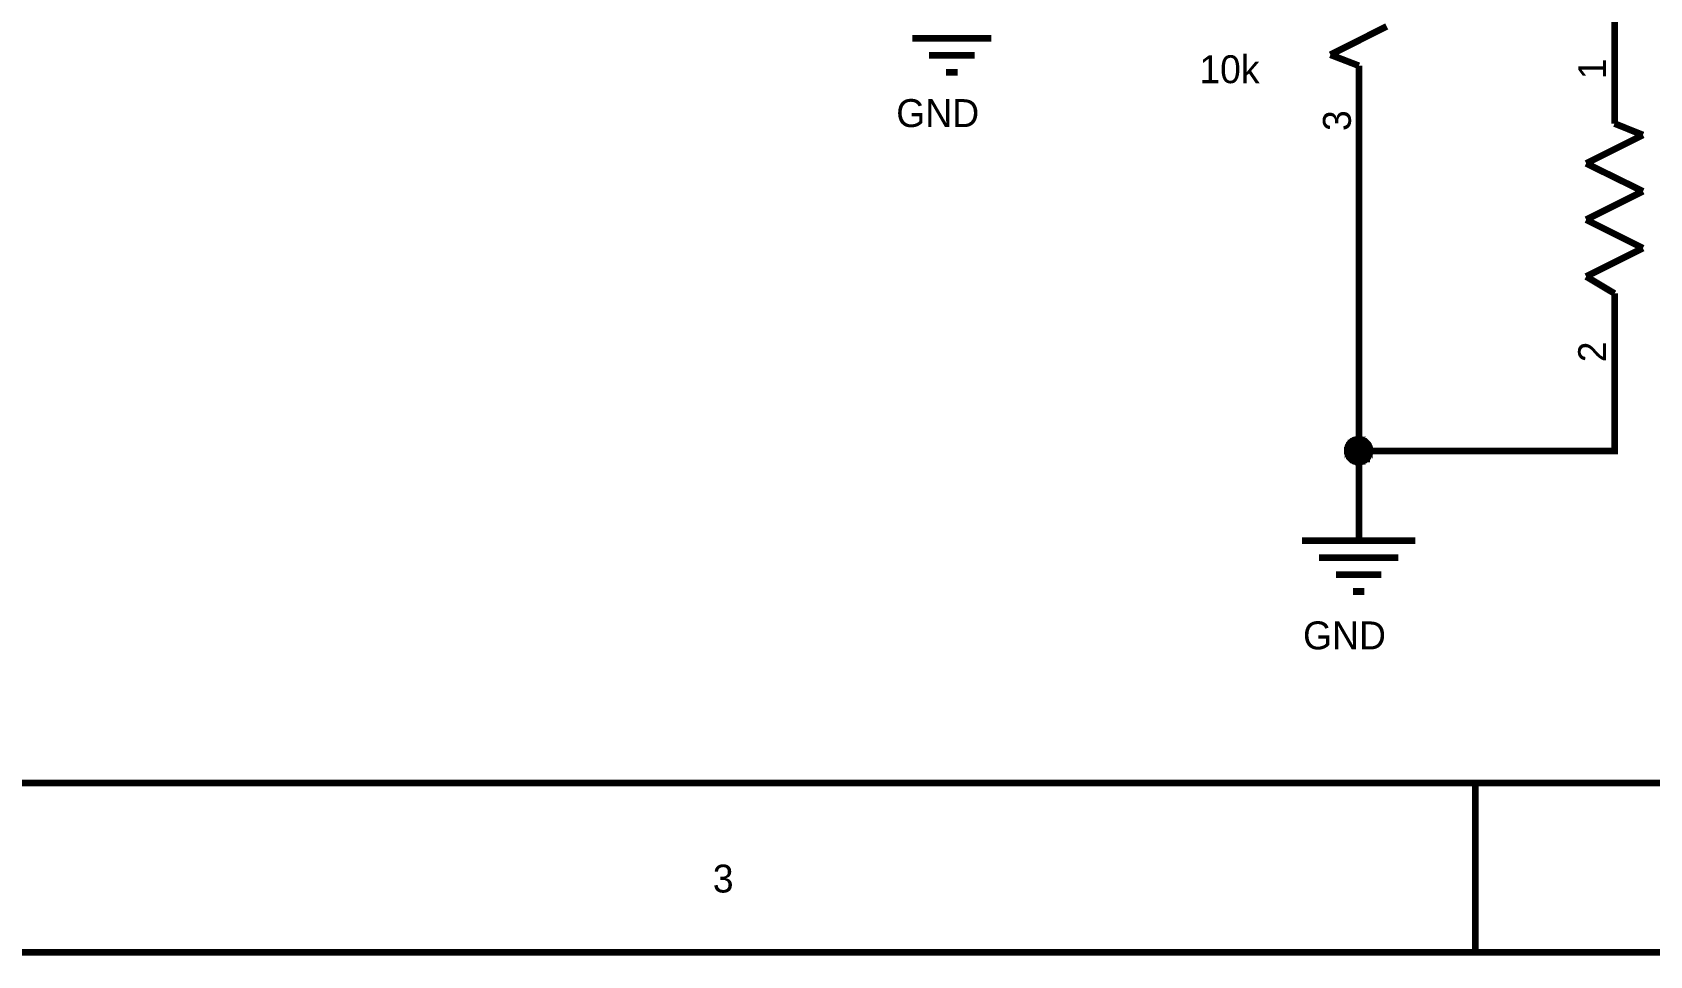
# Model space of a CAD drawing. Header units: millimetres. Extents: x 0 to 800, y 0 to 567.
# Drawn here: x 135.2 to 207.9, y -0.1 to 41.3 of the extents above; entities that cross this region are included whole.
import ezdxf

# ---------------------------------------------------------------- set-up
doc = ezdxf.new("R2010")
doc.units = ezdxf.units.MM
doc.layers.add('Sheet', color=255, linetype='Continuous')

msp = doc.modelspace()

# ---------------------------------------------------------------- linework, layer by layer
at = {"layer": 'Sheet'}
for points, const_width in [([(0, 566.375), (800.1, 566.375), (800.1, 0), (0, 0), (0, 566.375)], 0.3), ([(0, 566.375), (0, 0), (800.1, 0), (800.1, 566.375), (0, 566.375), (0, 566.375)], 0.0991), ([(7.661, 558.76), (792.484, 558.76), (792.484, 7.616), (7.661, 7.616), (7.661, 558.76)], 0.3), ([(7.661, 558.76), (7.661, 7.616), (792.484, 7.616), (792.484, 558.76), (7.661, 558.76), (7.661, 558.76)], 0.0991)]:
    msp.add_lwpolyline(points, close=True, dxfattribs=dict(at, const_width=const_width))
for points, const_width in [([(206.274, 37.249), (206.274, 42.311)], 0.3), ([(196.038, 41.617), (193.507, 40.34)], 0.3), ([(174.714, 41.079), (178.275, 41.079)], 0.3), ([(175.475, 40.318), (177.514, 40.318)], 0.3), ([(193.507, 40.34), (194.784, 39.847)], 0.3), ([(194.784, 39.847), (194.784, 34.763)], 0.3), ([(176.237, 39.556), (176.752, 39.556)], 0.3), ([(206.274, 37.249), (206.274, 38.011)], 0.3), ([(207.551, 36.734), (206.274, 37.249)], 0.3), ([(204.998, 35.457), (207.551, 36.734)], 0.3), ([(194.784, 21.032), (194.784, 22.533), (194.784, 34.763)], 0.3), ([(207.551, 34.203), (204.998, 35.457)], 0.3), ([(204.998, 32.926), (207.551, 34.203)], 0.3), ([(207.551, 31.649), (204.998, 32.926)], 0.3), ([(204.998, 30.373), (207.551, 31.649)], 0.3), ([(206.274, 29.611), (204.998, 30.373)], 0.3), ([(206.274, 29.611), (206.274, 24.549)], 0.3), ([(206.274, 29.611), (206.274, 28.85)], 0.3), ([(206.274, 24.549), (206.274, 22.533), (194.784, 22.533)], 0.3), ([(194.268, 22.533), (194.268, 22.556), (194.268, 22.578), (194.268, 22.623), (194.268, 22.645), (194.291, 22.668), (194.291, 22.69), (194.291, 22.712), (194.313, 22.735), (194.313, 22.757), (194.336, 22.78), (194.336, 22.802), (194.358, 22.824), (194.358, 22.847), (194.38, 22.869), (194.403, 22.892), (194.425, 22.892), (194.425, 22.914), (194.448, 22.936), (194.47, 22.959), (194.492, 22.959), (194.515, 22.981), (194.537, 22.981), (194.56, 23.004), (194.582, 23.004), (194.604, 23.026), (194.627, 23.026), (194.649, 23.026), (194.672, 23.048), (194.694, 23.048), (194.739, 23.048), (194.761, 23.048), (194.784, 23.048)], 0.3), ([(194.268, 22.533), (194.268, 22.556), (194.268, 22.578), (194.268, 22.623), (194.268, 22.645), (194.291, 22.668), (194.291, 22.69), (194.291, 22.712), (194.313, 22.735), (194.313, 22.757), (194.336, 22.78), (194.336, 22.802), (194.358, 22.824), (194.358, 22.847), (194.38, 22.869), (194.403, 22.892), (194.425, 22.892), (194.425, 22.914), (194.448, 22.936), (194.47, 22.959), (194.492, 22.959), (194.515, 22.981), (194.537, 22.981), (194.56, 23.004), (194.582, 23.004), (194.604, 23.026), (194.627, 23.026), (194.649, 23.026), (194.672, 23.048), (194.694, 23.048), (194.739, 23.048), (194.761, 23.048), (194.784, 23.048)], 0.3), ([(194.268, 22.533), (194.268, 22.556), (194.268, 22.578), (194.268, 22.623), (194.268, 22.645), (194.291, 22.668), (194.291, 22.69), (194.291, 22.712), (194.313, 22.735), (194.313, 22.757), (194.336, 22.78), (194.336, 22.802), (194.358, 22.824), (194.358, 22.847), (194.38, 22.869), (194.403, 22.892), (194.425, 22.892), (194.425, 22.914), (194.448, 22.936), (194.47, 22.959), (194.492, 22.959), (194.515, 22.981), (194.537, 22.981), (194.56, 23.004), (194.582, 23.004), (194.604, 23.026), (194.627, 23.026), (194.649, 23.026), (194.672, 23.048), (194.694, 23.048), (194.739, 23.048), (194.761, 23.048), (194.784, 23.048)], 0.3), ([(194.268, 22.533), (194.268, 22.556), (194.268, 22.578), (194.268, 22.623), (194.268, 22.645), (194.291, 22.668), (194.291, 22.69), (194.291, 22.712), (194.313, 22.735), (194.313, 22.757), (194.336, 22.78), (194.336, 22.802), (194.358, 22.824), (194.358, 22.847), (194.38, 22.869), (194.403, 22.892), (194.425, 22.892), (194.425, 22.914), (194.448, 22.936), (194.47, 22.959), (194.492, 22.959), (194.515, 22.981), (194.537, 22.981), (194.56, 23.004), (194.582, 23.004), (194.604, 23.026), (194.627, 23.026), (194.649, 23.026), (194.672, 23.048), (194.694, 23.048), (194.739, 23.048), (194.761, 23.048), (194.784, 23.048)], 0.3), ([(194.784, 22.04), (194.761, 22.04), (194.739, 22.04), (194.694, 22.04), (194.672, 22.04), (194.649, 22.063), (194.627, 22.063), (194.604, 22.063), (194.582, 22.085), (194.56, 22.085), (194.537, 22.108), (194.515, 22.108), (194.492, 22.13), (194.47, 22.13), (194.448, 22.152), (194.425, 22.175), (194.425, 22.175), (194.403, 22.197), (194.38, 22.22), (194.358, 22.242), (194.358, 22.264), (194.336, 22.287), (194.336, 22.309), (194.313, 22.332), (194.313, 22.354), (194.291, 22.354), (194.291, 22.399), (194.291, 22.421), (194.268, 22.444), (194.268, 22.466), (194.268, 22.488), (194.268, 22.511), (194.268, 22.533)], 0.3), ([(194.268, 22.533), (194.268, 22.533)], 0.3), ([(194.784, 22.04), (194.761, 22.04), (194.739, 22.04), (194.694, 22.04), (194.672, 22.04), (194.649, 22.063), (194.627, 22.063), (194.604, 22.063), (194.582, 22.085), (194.56, 22.085), (194.537, 22.108), (194.515, 22.108), (194.492, 22.13), (194.47, 22.13), (194.448, 22.152), (194.425, 22.175), (194.425, 22.175), (194.403, 22.197), (194.38, 22.22), (194.358, 22.242), (194.358, 22.264), (194.336, 22.287), (194.336, 22.309), (194.313, 22.332), (194.313, 22.354), (194.291, 22.354), (194.291, 22.399), (194.291, 22.421), (194.268, 22.444), (194.268, 22.466), (194.268, 22.488), (194.268, 22.511), (194.268, 22.533)], 0.3), ([(194.268, 22.533), (194.268, 22.533)], 0.3), ([(194.784, 22.04), (194.761, 22.04), (194.739, 22.04), (194.694, 22.04), (194.672, 22.04), (194.649, 22.063), (194.627, 22.063), (194.604, 22.063), (194.582, 22.085), (194.56, 22.085), (194.537, 22.108), (194.515, 22.108), (194.492, 22.13), (194.47, 22.13), (194.448, 22.152), (194.425, 22.175), (194.425, 22.175), (194.403, 22.197), (194.38, 22.22), (194.358, 22.242), (194.358, 22.264), (194.336, 22.287), (194.336, 22.309), (194.313, 22.332), (194.313, 22.354), (194.291, 22.354), (194.291, 22.399), (194.291, 22.421), (194.268, 22.444), (194.268, 22.466), (194.268, 22.488), (194.268, 22.511), (194.268, 22.533)], 0.3), ([(194.268, 22.533), (194.268, 22.533)], 0.3), ([(194.784, 22.04), (194.761, 22.04), (194.739, 22.04), (194.694, 22.04), (194.672, 22.04), (194.649, 22.063), (194.627, 22.063), (194.604, 22.063), (194.582, 22.085), (194.56, 22.085), (194.537, 22.108), (194.515, 22.108), (194.492, 22.13), (194.47, 22.13), (194.448, 22.152), (194.425, 22.175), (194.425, 22.175), (194.403, 22.197), (194.38, 22.22), (194.358, 22.242), (194.358, 22.264), (194.336, 22.287), (194.336, 22.309), (194.313, 22.332), (194.313, 22.354), (194.291, 22.354), (194.291, 22.399), (194.291, 22.421), (194.268, 22.444), (194.268, 22.466), (194.268, 22.488), (194.268, 22.511), (194.268, 22.533)], 0.3), ([(194.268, 22.533), (194.268, 22.533)], 0.3), ([(194.268, 22.533), (194.268, 22.556), (194.268, 22.578), (194.268, 22.623), (194.268, 22.645), (194.291, 22.668), (194.291, 22.69), (194.291, 22.712), (194.313, 22.735), (194.313, 22.757), (194.336, 22.78), (194.336, 22.802), (194.358, 22.824), (194.358, 22.847), (194.38, 22.869), (194.403, 22.892), (194.425, 22.892), (194.425, 22.914), (194.448, 22.936), (194.47, 22.959), (194.492, 22.959), (194.515, 22.981), (194.537, 22.981), (194.56, 23.004), (194.582, 23.004), (194.604, 23.026), (194.627, 23.026), (194.649, 23.026), (194.672, 23.048), (194.694, 23.048), (194.739, 23.048), (194.761, 23.048), (194.784, 23.048)], 0.0991), ([(194.268, 22.533), (194.268, 22.556), (194.268, 22.578), (194.268, 22.623), (194.268, 22.645), (194.291, 22.668), (194.291, 22.69), (194.291, 22.712), (194.313, 22.735), (194.313, 22.757), (194.336, 22.78), (194.336, 22.802), (194.358, 22.824), (194.358, 22.847), (194.38, 22.869), (194.403, 22.892), (194.425, 22.892), (194.425, 22.914), (194.448, 22.936), (194.47, 22.959), (194.492, 22.959), (194.515, 22.981), (194.537, 22.981), (194.56, 23.004), (194.582, 23.004), (194.604, 23.026), (194.627, 23.026), (194.649, 23.026), (194.672, 23.048), (194.694, 23.048), (194.739, 23.048), (194.761, 23.048), (194.784, 23.048)], 0.0991), ([(194.268, 22.533), (194.268, 22.556), (194.268, 22.578), (194.268, 22.623), (194.268, 22.645), (194.291, 22.668), (194.291, 22.69), (194.291, 22.712), (194.313, 22.735), (194.313, 22.757), (194.336, 22.78), (194.336, 22.802), (194.358, 22.824), (194.358, 22.847), (194.38, 22.869), (194.403, 22.892), (194.425, 22.892), (194.425, 22.914), (194.448, 22.936), (194.47, 22.959), (194.492, 22.959), (194.515, 22.981), (194.537, 22.981), (194.56, 23.004), (194.582, 23.004), (194.604, 23.026), (194.627, 23.026), (194.649, 23.026), (194.672, 23.048), (194.694, 23.048), (194.739, 23.048), (194.761, 23.048), (194.784, 23.048)], 0.0991), ([(194.268, 22.533), (194.268, 22.556), (194.268, 22.578), (194.268, 22.623), (194.268, 22.645), (194.291, 22.668), (194.291, 22.69), (194.291, 22.712), (194.313, 22.735), (194.313, 22.757), (194.336, 22.78), (194.336, 22.802), (194.358, 22.824), (194.358, 22.847), (194.38, 22.869), (194.403, 22.892), (194.425, 22.892), (194.425, 22.914), (194.448, 22.936), (194.47, 22.959), (194.492, 22.959), (194.515, 22.981), (194.537, 22.981), (194.56, 23.004), (194.582, 23.004), (194.604, 23.026), (194.627, 23.026), (194.649, 23.026), (194.672, 23.048), (194.694, 23.048), (194.739, 23.048), (194.761, 23.048), (194.784, 23.048)], 0.0991), ([(194.784, 22.04), (194.761, 22.04), (194.739, 22.04), (194.694, 22.04), (194.672, 22.04), (194.649, 22.063), (194.627, 22.063), (194.604, 22.063), (194.582, 22.085), (194.56, 22.085), (194.537, 22.108), (194.515, 22.108), (194.492, 22.13), (194.47, 22.13), (194.448, 22.152), (194.425, 22.175), (194.425, 22.175), (194.403, 22.197), (194.38, 22.22), (194.358, 22.242), (194.358, 22.264), (194.336, 22.287), (194.336, 22.309), (194.313, 22.332), (194.313, 22.354), (194.291, 22.354), (194.291, 22.399), (194.291, 22.421), (194.268, 22.444), (194.268, 22.466), (194.268, 22.488), (194.268, 22.511), (194.268, 22.533)], 0.0991), ([(194.268, 22.533), (194.268, 22.533)], 0.0991), ([(194.784, 22.04), (194.761, 22.04), (194.739, 22.04), (194.694, 22.04), (194.672, 22.04), (194.649, 22.063), (194.627, 22.063), (194.604, 22.063), (194.582, 22.085), (194.56, 22.085), (194.537, 22.108), (194.515, 22.108), (194.492, 22.13), (194.47, 22.13), (194.448, 22.152), (194.425, 22.175), (194.425, 22.175), (194.403, 22.197), (194.38, 22.22), (194.358, 22.242), (194.358, 22.264), (194.336, 22.287), (194.336, 22.309), (194.313, 22.332), (194.313, 22.354), (194.291, 22.354), (194.291, 22.399), (194.291, 22.421), (194.268, 22.444), (194.268, 22.466), (194.268, 22.488), (194.268, 22.511), (194.268, 22.533)], 0.0991), ([(194.268, 22.533), (194.268, 22.533)], 0.0991), ([(194.784, 22.04), (194.761, 22.04), (194.739, 22.04), (194.694, 22.04), (194.672, 22.04), (194.649, 22.063), (194.627, 22.063), (194.604, 22.063), (194.582, 22.085), (194.56, 22.085), (194.537, 22.108), (194.515, 22.108), (194.492, 22.13), (194.47, 22.13), (194.448, 22.152), (194.425, 22.175), (194.425, 22.175), (194.403, 22.197), (194.38, 22.22), (194.358, 22.242), (194.358, 22.264), (194.336, 22.287), (194.336, 22.309), (194.313, 22.332), (194.313, 22.354), (194.291, 22.354), (194.291, 22.399), (194.291, 22.421), (194.268, 22.444), (194.268, 22.466), (194.268, 22.488), (194.268, 22.511), (194.268, 22.533)], 0.0991), ([(194.268, 22.533), (194.268, 22.533)], 0.0991), ([(194.784, 22.04), (194.761, 22.04), (194.739, 22.04), (194.694, 22.04), (194.672, 22.04), (194.649, 22.063), (194.627, 22.063), (194.604, 22.063), (194.582, 22.085), (194.56, 22.085), (194.537, 22.108), (194.515, 22.108), (194.492, 22.13), (194.47, 22.13), (194.448, 22.152), (194.425, 22.175), (194.425, 22.175), (194.403, 22.197), (194.38, 22.22), (194.358, 22.242), (194.358, 22.264), (194.336, 22.287), (194.336, 22.309), (194.313, 22.332), (194.313, 22.354), (194.291, 22.354), (194.291, 22.399), (194.291, 22.421), (194.268, 22.444), (194.268, 22.466), (194.268, 22.488), (194.268, 22.511), (194.268, 22.533)], 0.0991), ([(194.268, 22.533), (194.268, 22.533)], 0.0991), ([(194.784, 23.048), (194.784, 23.048)], 0.3), ([(194.784, 23.048), (194.806, 23.048), (194.828, 23.048), (194.851, 23.048), (194.873, 23.048), (194.896, 23.026), (194.918, 23.026), (194.963, 23.026), (194.963, 23.004), (194.985, 23.004), (195.008, 22.981), (195.03, 22.981), (195.052, 22.959), (195.075, 22.959), (195.097, 22.936), (195.12, 22.914), (195.142, 22.892), (195.142, 22.892), (195.164, 22.869), (195.187, 22.847), (195.187, 22.824), (195.209, 22.802), (195.209, 22.78), (195.232, 22.757), (195.232, 22.735), (195.254, 22.712), (195.254, 22.69), (195.254, 22.668), (195.276, 22.645), (195.276, 22.623), (195.276, 22.578), (195.276, 22.556), (195.276, 22.533)], 0.3), ([(194.784, 23.048), (194.784, 23.048)], 0.3), ([(194.784, 23.048), (194.806, 23.048), (194.828, 23.048), (194.851, 23.048), (194.873, 23.048), (194.896, 23.026), (194.918, 23.026), (194.963, 23.026), (194.963, 23.004), (194.985, 23.004), (195.008, 22.981), (195.03, 22.981), (195.052, 22.959), (195.075, 22.959), (195.097, 22.936), (195.12, 22.914), (195.142, 22.892), (195.142, 22.892), (195.164, 22.869), (195.187, 22.847), (195.187, 22.824), (195.209, 22.802), (195.209, 22.78), (195.232, 22.757), (195.232, 22.735), (195.254, 22.712), (195.254, 22.69), (195.254, 22.668), (195.276, 22.645), (195.276, 22.623), (195.276, 22.578), (195.276, 22.556), (195.276, 22.533)], 0.3), ([(194.784, 23.048), (194.784, 23.048)], 0.3), ([(194.784, 23.048), (194.806, 23.048), (194.828, 23.048), (194.851, 23.048), (194.873, 23.048), (194.896, 23.026), (194.918, 23.026), (194.963, 23.026), (194.963, 23.004), (194.985, 23.004), (195.008, 22.981), (195.03, 22.981), (195.052, 22.959), (195.075, 22.959), (195.097, 22.936), (195.12, 22.914), (195.142, 22.892), (195.142, 22.892), (195.164, 22.869), (195.187, 22.847), (195.187, 22.824), (195.209, 22.802), (195.209, 22.78), (195.232, 22.757), (195.232, 22.735), (195.254, 22.712), (195.254, 22.69), (195.254, 22.668), (195.276, 22.645), (195.276, 22.623), (195.276, 22.578), (195.276, 22.556), (195.276, 22.533)], 0.3), ([(194.784, 23.048), (194.784, 23.048)], 0.3), ([(194.784, 23.048), (194.806, 23.048), (194.828, 23.048), (194.851, 23.048), (194.873, 23.048), (194.896, 23.026), (194.918, 23.026), (194.963, 23.026), (194.963, 23.004), (194.985, 23.004), (195.008, 22.981), (195.03, 22.981), (195.052, 22.959), (195.075, 22.959), (195.097, 22.936), (195.12, 22.914), (195.142, 22.892), (195.142, 22.892), (195.164, 22.869), (195.187, 22.847), (195.187, 22.824), (195.209, 22.802), (195.209, 22.78), (195.232, 22.757), (195.232, 22.735), (195.254, 22.712), (195.254, 22.69), (195.254, 22.668), (195.276, 22.645), (195.276, 22.623), (195.276, 22.578), (195.276, 22.556), (195.276, 22.533)], 0.3), ([(195.276, 22.533), (195.276, 22.511), (195.276, 22.488), (195.276, 22.466), (195.276, 22.444), (195.254, 22.421), (195.254, 22.399), (195.254, 22.354), (195.232, 22.354), (195.232, 22.332), (195.209, 22.309), (195.209, 22.287), (195.187, 22.264), (195.187, 22.242), (195.164, 22.22), (195.142, 22.197), (195.142, 22.175), (195.12, 22.175), (195.097, 22.152), (195.075, 22.13), (195.052, 22.13), (195.03, 22.108), (195.008, 22.108), (194.985, 22.085), (194.963, 22.085), (194.963, 22.063), (194.918, 22.063), (194.896, 22.063), (194.873, 22.04), (194.851, 22.04), (194.828, 22.04), (194.806, 22.04), (194.784, 22.04)], 0.3), ([(195.276, 22.533), (195.276, 22.511), (195.276, 22.488), (195.276, 22.466), (195.276, 22.444), (195.254, 22.421), (195.254, 22.399), (195.254, 22.354), (195.232, 22.354), (195.232, 22.332), (195.209, 22.309), (195.209, 22.287), (195.187, 22.264), (195.187, 22.242), (195.164, 22.22), (195.142, 22.197), (195.142, 22.175), (195.12, 22.175), (195.097, 22.152), (195.075, 22.13), (195.052, 22.13), (195.03, 22.108), (195.008, 22.108), (194.985, 22.085), (194.963, 22.085), (194.963, 22.063), (194.918, 22.063), (194.896, 22.063), (194.873, 22.04), (194.851, 22.04), (194.828, 22.04), (194.806, 22.04), (194.784, 22.04)], 0.3), ([(195.276, 22.533), (195.276, 22.511), (195.276, 22.488), (195.276, 22.466), (195.276, 22.444), (195.254, 22.421), (195.254, 22.399), (195.254, 22.354), (195.232, 22.354), (195.232, 22.332), (195.209, 22.309), (195.209, 22.287), (195.187, 22.264), (195.187, 22.242), (195.164, 22.22), (195.142, 22.197), (195.142, 22.175), (195.12, 22.175), (195.097, 22.152), (195.075, 22.13), (195.052, 22.13), (195.03, 22.108), (195.008, 22.108), (194.985, 22.085), (194.963, 22.085), (194.963, 22.063), (194.918, 22.063), (194.896, 22.063), (194.873, 22.04), (194.851, 22.04), (194.828, 22.04), (194.806, 22.04), (194.784, 22.04)], 0.3), ([(195.276, 22.533), (195.276, 22.511), (195.276, 22.488), (195.276, 22.466), (195.276, 22.444), (195.254, 22.421), (195.254, 22.399), (195.254, 22.354), (195.232, 22.354), (195.232, 22.332), (195.209, 22.309), (195.209, 22.287), (195.187, 22.264), (195.187, 22.242), (195.164, 22.22), (195.142, 22.197), (195.142, 22.175), (195.12, 22.175), (195.097, 22.152), (195.075, 22.13), (195.052, 22.13), (195.03, 22.108), (195.008, 22.108), (194.985, 22.085), (194.963, 22.085), (194.963, 22.063), (194.918, 22.063), (194.896, 22.063), (194.873, 22.04), (194.851, 22.04), (194.828, 22.04), (194.806, 22.04), (194.784, 22.04)], 0.3), ([(194.784, 23.048), (194.784, 23.048)], 0.0991), ([(194.784, 23.048), (194.806, 23.048), (194.828, 23.048), (194.851, 23.048), (194.873, 23.048), (194.896, 23.026), (194.918, 23.026), (194.963, 23.026), (194.963, 23.004), (194.985, 23.004), (195.008, 22.981), (195.03, 22.981), (195.052, 22.959), (195.075, 22.959), (195.097, 22.936), (195.12, 22.914), (195.142, 22.892), (195.142, 22.892), (195.164, 22.869), (195.187, 22.847), (195.187, 22.824), (195.209, 22.802), (195.209, 22.78), (195.232, 22.757), (195.232, 22.735), (195.254, 22.712), (195.254, 22.69), (195.254, 22.668), (195.276, 22.645), (195.276, 22.623), (195.276, 22.578), (195.276, 22.556), (195.276, 22.533)], 0.0991), ([(194.784, 23.048), (194.784, 23.048)], 0.0991), ([(194.784, 23.048), (194.806, 23.048), (194.828, 23.048), (194.851, 23.048), (194.873, 23.048), (194.896, 23.026), (194.918, 23.026), (194.963, 23.026), (194.963, 23.004), (194.985, 23.004), (195.008, 22.981), (195.03, 22.981), (195.052, 22.959), (195.075, 22.959), (195.097, 22.936), (195.12, 22.914), (195.142, 22.892), (195.142, 22.892), (195.164, 22.869), (195.187, 22.847), (195.187, 22.824), (195.209, 22.802), (195.209, 22.78), (195.232, 22.757), (195.232, 22.735), (195.254, 22.712), (195.254, 22.69), (195.254, 22.668), (195.276, 22.645), (195.276, 22.623), (195.276, 22.578), (195.276, 22.556), (195.276, 22.533)], 0.0991), ([(194.784, 23.048), (194.784, 23.048)], 0.0991), ([(194.784, 23.048), (194.806, 23.048), (194.828, 23.048), (194.851, 23.048), (194.873, 23.048), (194.896, 23.026), (194.918, 23.026), (194.963, 23.026), (194.963, 23.004), (194.985, 23.004), (195.008, 22.981), (195.03, 22.981), (195.052, 22.959), (195.075, 22.959), (195.097, 22.936), (195.12, 22.914), (195.142, 22.892), (195.142, 22.892), (195.164, 22.869), (195.187, 22.847), (195.187, 22.824), (195.209, 22.802), (195.209, 22.78), (195.232, 22.757), (195.232, 22.735), (195.254, 22.712), (195.254, 22.69), (195.254, 22.668), (195.276, 22.645), (195.276, 22.623), (195.276, 22.578), (195.276, 22.556), (195.276, 22.533)], 0.0991), ([(194.784, 23.048), (194.784, 23.048)], 0.0991), ([(194.784, 23.048), (194.806, 23.048), (194.828, 23.048), (194.851, 23.048), (194.873, 23.048), (194.896, 23.026), (194.918, 23.026), (194.963, 23.026), (194.963, 23.004), (194.985, 23.004), (195.008, 22.981), (195.03, 22.981), (195.052, 22.959), (195.075, 22.959), (195.097, 22.936), (195.12, 22.914), (195.142, 22.892), (195.142, 22.892), (195.164, 22.869), (195.187, 22.847), (195.187, 22.824), (195.209, 22.802), (195.209, 22.78), (195.232, 22.757), (195.232, 22.735), (195.254, 22.712), (195.254, 22.69), (195.254, 22.668), (195.276, 22.645), (195.276, 22.623), (195.276, 22.578), (195.276, 22.556), (195.276, 22.533)], 0.0991), ([(195.276, 22.533), (195.276, 22.511), (195.276, 22.488), (195.276, 22.466), (195.276, 22.444), (195.254, 22.421), (195.254, 22.399), (195.254, 22.354), (195.232, 22.354), (195.232, 22.332), (195.209, 22.309), (195.209, 22.287), (195.187, 22.264), (195.187, 22.242), (195.164, 22.22), (195.142, 22.197), (195.142, 22.175), (195.12, 22.175), (195.097, 22.152), (195.075, 22.13), (195.052, 22.13), (195.03, 22.108), (195.008, 22.108), (194.985, 22.085), (194.963, 22.085), (194.963, 22.063), (194.918, 22.063), (194.896, 22.063), (194.873, 22.04), (194.851, 22.04), (194.828, 22.04), (194.806, 22.04), (194.784, 22.04)], 0.0991), ([(195.276, 22.533), (195.276, 22.511), (195.276, 22.488), (195.276, 22.466), (195.276, 22.444), (195.254, 22.421), (195.254, 22.399), (195.254, 22.354), (195.232, 22.354), (195.232, 22.332), (195.209, 22.309), (195.209, 22.287), (195.187, 22.264), (195.187, 22.242), (195.164, 22.22), (195.142, 22.197), (195.142, 22.175), (195.12, 22.175), (195.097, 22.152), (195.075, 22.13), (195.052, 22.13), (195.03, 22.108), (195.008, 22.108), (194.985, 22.085), (194.963, 22.085), (194.963, 22.063), (194.918, 22.063), (194.896, 22.063), (194.873, 22.04), (194.851, 22.04), (194.828, 22.04), (194.806, 22.04), (194.784, 22.04)], 0.0991), ([(195.276, 22.533), (195.276, 22.511), (195.276, 22.488), (195.276, 22.466), (195.276, 22.444), (195.254, 22.421), (195.254, 22.399), (195.254, 22.354), (195.232, 22.354), (195.232, 22.332), (195.209, 22.309), (195.209, 22.287), (195.187, 22.264), (195.187, 22.242), (195.164, 22.22), (195.142, 22.197), (195.142, 22.175), (195.12, 22.175), (195.097, 22.152), (195.075, 22.13), (195.052, 22.13), (195.03, 22.108), (195.008, 22.108), (194.985, 22.085), (194.963, 22.085), (194.963, 22.063), (194.918, 22.063), (194.896, 22.063), (194.873, 22.04), (194.851, 22.04), (194.828, 22.04), (194.806, 22.04), (194.784, 22.04)], 0.0991), ([(195.276, 22.533), (195.276, 22.511), (195.276, 22.488), (195.276, 22.466), (195.276, 22.444), (195.254, 22.421), (195.254, 22.399), (195.254, 22.354), (195.232, 22.354), (195.232, 22.332), (195.209, 22.309), (195.209, 22.287), (195.187, 22.264), (195.187, 22.242), (195.164, 22.22), (195.142, 22.197), (195.142, 22.175), (195.12, 22.175), (195.097, 22.152), (195.075, 22.13), (195.052, 22.13), (195.03, 22.108), (195.008, 22.108), (194.985, 22.085), (194.963, 22.085), (194.963, 22.063), (194.918, 22.063), (194.896, 22.063), (194.873, 22.04), (194.851, 22.04), (194.828, 22.04), (194.806, 22.04), (194.784, 22.04)], 0.0991), ([(195.276, 22.533), (195.276, 22.533), (195.276, 22.533), (195.276, 22.533), (195.276, 22.533), (195.276, 22.533), (195.276, 22.533), (195.276, 22.533), (195.276, 22.533), (195.276, 22.533), (195.276, 22.533), (195.276, 22.533), (195.276, 22.533), (195.276, 22.533), (195.276, 22.533), (195.276, 22.533), (195.276, 22.533), (195.276, 22.533), (195.276, 22.533), (195.276, 22.533), (195.276, 22.533), (195.276, 22.533), (195.276, 22.533), (195.276, 22.533), (195.276, 22.533), (195.276, 22.533), (195.276, 22.533), (195.276, 22.533), (195.276, 22.533), (195.276, 22.533), (195.276, 22.533), (195.276, 22.533), (195.276, 22.533)], 0.3), ([(195.276, 22.533), (195.276, 22.533)], 0.3), ([(195.276, 22.533), (195.276, 22.533), (195.276, 22.533), (195.276, 22.533), (195.276, 22.533), (195.276, 22.533), (195.276, 22.533), (195.276, 22.533), (195.276, 22.533), (195.276, 22.533), (195.276, 22.533), (195.276, 22.533), (195.276, 22.533), (195.276, 22.533), (195.276, 22.533), (195.276, 22.533), (195.276, 22.533), (195.276, 22.533), (195.276, 22.533), (195.276, 22.533), (195.276, 22.533), (195.276, 22.533), (195.276, 22.533), (195.276, 22.533), (195.276, 22.533), (195.276, 22.533), (195.276, 22.533), (195.276, 22.533), (195.276, 22.533), (195.276, 22.533), (195.276, 22.533), (195.276, 22.533), (195.276, 22.533)], 0.3), ([(195.276, 22.533), (195.276, 22.533)], 0.3), ([(195.276, 22.533), (195.276, 22.533), (195.276, 22.533), (195.276, 22.533), (195.276, 22.533), (195.276, 22.533), (195.276, 22.533), (195.276, 22.533), (195.276, 22.533), (195.276, 22.533), (195.276, 22.533), (195.276, 22.533), (195.276, 22.533), (195.276, 22.533), (195.276, 22.533), (195.276, 22.533), (195.276, 22.533), (195.276, 22.533), (195.276, 22.533), (195.276, 22.533), (195.276, 22.533), (195.276, 22.533), (195.276, 22.533), (195.276, 22.533), (195.276, 22.533), (195.276, 22.533), (195.276, 22.533), (195.276, 22.533), (195.276, 22.533), (195.276, 22.533), (195.276, 22.533), (195.276, 22.533), (195.276, 22.533)], 0.3), ([(195.276, 22.533), (195.276, 22.533)], 0.3), ([(195.276, 22.533), (195.276, 22.533), (195.276, 22.533), (195.276, 22.533), (195.276, 22.533), (195.276, 22.533), (195.276, 22.533), (195.276, 22.533), (195.276, 22.533), (195.276, 22.533), (195.276, 22.533), (195.276, 22.533), (195.276, 22.533), (195.276, 22.533), (195.276, 22.533), (195.276, 22.533), (195.276, 22.533), (195.276, 22.533), (195.276, 22.533), (195.276, 22.533), (195.276, 22.533), (195.276, 22.533), (195.276, 22.533), (195.276, 22.533), (195.276, 22.533), (195.276, 22.533), (195.276, 22.533), (195.276, 22.533), (195.276, 22.533), (195.276, 22.533), (195.276, 22.533), (195.276, 22.533), (195.276, 22.533)], 0.3), ([(195.276, 22.533), (195.276, 22.533)], 0.3), ([(195.276, 22.533), (195.276, 22.533), (195.276, 22.533), (195.276, 22.533), (195.276, 22.533), (195.276, 22.533), (195.276, 22.533), (195.276, 22.533), (195.276, 22.533), (195.276, 22.533), (195.276, 22.533), (195.276, 22.533), (195.276, 22.533), (195.276, 22.533), (195.276, 22.533), (195.276, 22.533), (195.276, 22.533), (195.276, 22.533), (195.276, 22.533), (195.276, 22.533), (195.276, 22.533), (195.276, 22.533), (195.276, 22.533), (195.276, 22.533), (195.276, 22.533), (195.276, 22.533), (195.276, 22.533), (195.276, 22.533), (195.276, 22.533), (195.276, 22.533), (195.276, 22.533), (195.276, 22.533), (195.276, 22.533)], 0.0991), ([(195.276, 22.533), (195.276, 22.533)], 0.0991), ([(195.276, 22.533), (195.276, 22.533), (195.276, 22.533), (195.276, 22.533), (195.276, 22.533), (195.276, 22.533), (195.276, 22.533), (195.276, 22.533), (195.276, 22.533), (195.276, 22.533), (195.276, 22.533), (195.276, 22.533), (195.276, 22.533), (195.276, 22.533), (195.276, 22.533), (195.276, 22.533), (195.276, 22.533), (195.276, 22.533), (195.276, 22.533), (195.276, 22.533), (195.276, 22.533), (195.276, 22.533), (195.276, 22.533), (195.276, 22.533), (195.276, 22.533), (195.276, 22.533), (195.276, 22.533), (195.276, 22.533), (195.276, 22.533), (195.276, 22.533), (195.276, 22.533), (195.276, 22.533), (195.276, 22.533)], 0.0991), ([(195.276, 22.533), (195.276, 22.533)], 0.0991), ([(195.276, 22.533), (195.276, 22.533), (195.276, 22.533), (195.276, 22.533), (195.276, 22.533), (195.276, 22.533), (195.276, 22.533), (195.276, 22.533), (195.276, 22.533), (195.276, 22.533), (195.276, 22.533), (195.276, 22.533), (195.276, 22.533), (195.276, 22.533), (195.276, 22.533), (195.276, 22.533), (195.276, 22.533), (195.276, 22.533), (195.276, 22.533), (195.276, 22.533), (195.276, 22.533), (195.276, 22.533), (195.276, 22.533), (195.276, 22.533), (195.276, 22.533), (195.276, 22.533), (195.276, 22.533), (195.276, 22.533), (195.276, 22.533), (195.276, 22.533), (195.276, 22.533), (195.276, 22.533), (195.276, 22.533)], 0.0991), ([(195.276, 22.533), (195.276, 22.533)], 0.0991), ([(195.276, 22.533), (195.276, 22.533), (195.276, 22.533), (195.276, 22.533), (195.276, 22.533), (195.276, 22.533), (195.276, 22.533), (195.276, 22.533), (195.276, 22.533), (195.276, 22.533), (195.276, 22.533), (195.276, 22.533), (195.276, 22.533), (195.276, 22.533), (195.276, 22.533), (195.276, 22.533), (195.276, 22.533), (195.276, 22.533), (195.276, 22.533), (195.276, 22.533), (195.276, 22.533), (195.276, 22.533), (195.276, 22.533), (195.276, 22.533), (195.276, 22.533), (195.276, 22.533), (195.276, 22.533), (195.276, 22.533), (195.276, 22.533), (195.276, 22.533), (195.276, 22.533), (195.276, 22.533), (195.276, 22.533)], 0.0991), ([(195.276, 22.533), (195.276, 22.533)], 0.0991), ([(194.784, 21.032), (194.784, 18.501)], 0.3), ([(192.23, 18.501), (197.315, 18.501)], 0.3), ([(192.992, 17.74), (196.553, 17.74)], 0.3), ([(193.753, 16.978), (195.792, 16.978)], 0.3), ([(194.515, 16.217), (195.03, 16.217)], 0.3), ([(200.025, 0), (200.025, 7.616)], 0.3)]:
    msp.add_lwpolyline(points, dxfattribs=dict(at, const_width=const_width))
at = {"layer": 'Sheet', "const_width": 0.508}
msp.add_lwpolyline([(194.514, 22.546, 1), (195.022, 22.546, 1)], format="xyb", close=True, dxfattribs=at)

# ---------------------------------------------------------------- texts
at = {"layer": 'Sheet'}
for s, height, p in [('10k', 1.2543, (187.616, 39.063)), ('GND', 1.2543, (173.997, 37.092)), ('GND', 1.2543, (192.275, 13.618)), ('3', 1.254, (165.754, 2.688))]:
    msp.add_text(s, height=height, dxfattribs=at).set_placement(p)
for s, p in [('1', (205.894, 39.243)), ('3', (194.425, 36.913)), ('2', (205.894, 26.52))]:
    msp.add_text(s, height=1.254, rotation=90, dxfattribs=at).set_placement(p)

doc.saveas('drawing.dxf')
